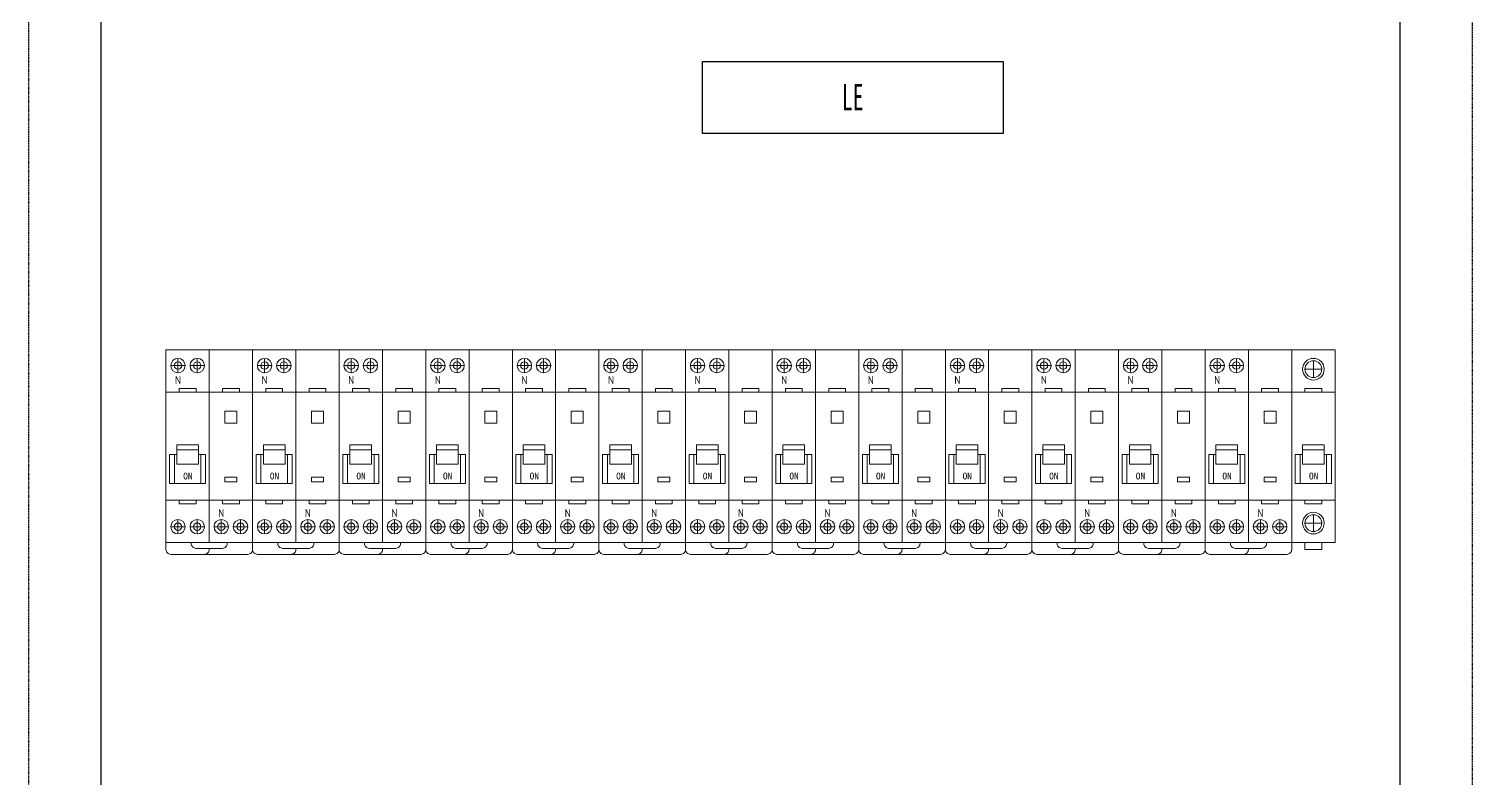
# Model space of a CAD drawing. Extents: x 237902 to 238502, y 288698 to 289998.
# Drawn here: x 237902 to 238502, y 289032 to 289343 of the extents above; entities that cross this region are included whole.
import ezdxf
from ezdxf.enums import TextEntityAlignment as Align

# ---------------------------------------------------------------- set-up
doc = ezdxf.new("R2010")
doc.units = 0
doc.header["$MEASUREMENT"] = 0
doc.linetypes.add('DASH', pattern=[0.35, 0.25, -0.1])
doc.linetypes.add('DASHED', pattern=[0.75, 0.5, -0.25])
doc.layers.add('元件', color=7, linetype='Continuous')
doc.layers.add('布置图', color=30, linetype='Continuous')
doc.layers.add('细线', color=7, linetype='Continuous', lineweight=0)
doc.styles.add('-仿宋_GB2312', font='gbenor.shx', dxfattribs={"bigfont": 'gbcbig.shx'})
doc.styles.add('LEAD', font='', dxfattribs={"width": 0.8})
doc.styles.add('正常', font='')
doc.styles.get('LEAD').set_extended_font_data('SimSun')
doc.styles.get('正常').set_extended_font_data('FangSong_GB2312')

# ---------------------------------------------------------------- blocks, each defined once
blk = doc.blocks.new('Manufacturer光辉PartName剩余电流动作微型断路器Series1PNShellFrameLimitingCurrentRemarkPartTypeMinCurrent1MaxCurrent32Poles1P+NMinPower0MaxPower0LibType2DelFlgfalseUpdateDate')
at = {"layer": '细线'}
for p, q in [((-16, 36), (-10, 36)), ((-13, 39), (-13, 33)), ((-8, 36), (-2, 36)), ((-5, 39), (-5, 33)), ((-13, -34), (-13, -28)), ((-5, -34), (-5, -28)), ((5, -34), (5, -28)), ((13, -34), (13, -28)), ((-16, -31), (-10, -31)), ((-8, -31), (-2, -31)), ((8, -31), (2, -31)), ((16, -31), (10, -31))]:
    blk.add_line(p, q, dxfattribs=at)
for points in [[(-18, -37.5), (0, -37.5), (0, 42.5), (-18, 42.5)], [(0, -37.5), (18, -37.5), (18, 42.5), (0, 42.5)], [(-18, -20), (0, -20), (0, 25), (-18, 25)], [(-12.5, 26.5), (-5.5, 26.5), (-5.5, 25), (-12.5, 25)], [(0, -20), (18, -20), (18, 25), (0, 25)], [(5.5, 26.5), (12.5, 26.5), (12.5, 25), (5.5, 25)], [(6.5, 12), (11.5, 12), (11.5, 17), (6.5, 17)], [(-13.5, -5), (-4.5, -5), (-4.5, 3), (-13.5, 3)], [(-13.5, 3), (-4.5, 3), (-4.5, 1), (-13.5, 1)], [(6.5, -12.38), (11.5, -12.38), (11.5, -10.38), (6.5, -10.38)], [(-12.5, -21.5), (-5.5, -21.5), (-5.5, -20), (-12.5, -20)], [(5.5, -21.5), (12.5, -21.5), (12.5, -20), (5.5, -20)]]:
    blk.add_lwpolyline(points, close=True, dxfattribs=at)
for points in [[(-13.5, -1), (-16.5, -1), (-16.5, -13), (-1.5, -13), (-1.5, -1), (-4.5, -1)], [(-13.5, -1), (-14.5, -1), (-14.5, -13), (-3.5, -13), (-3.5, -1), (-4.5, -1)]]:
    blk.add_lwpolyline(points, dxfattribs=at)
for points in [[(-18, -37.5), (18, -37.5), (18, -40.5, -0.414214), (16, -42.5), (-16, -42.5, -0.414214), (-18, -40.5)], [(-5.5, -40), (5.5, -40, 0.414214), (7.5, -38), (7.5, -37.5), (-7.5, -37.5), (-7.5, -38, 0.414214)]]:
    blk.add_lwpolyline(points, format="xyb", close=True, dxfattribs=at)
blk.add_lwpolyline([(0, -40), (0, -40.5, -0.414214), (-2, -42.5), (-16, -42.5, -0.414214), (-18, -40.5), (-18, -37.5), (0, -37.5)], format="xyb", dxfattribs=at)
for centre, radius in [((-13, 36), 3), ((-13, 36), 1.54), ((-5, 36), 3), ((-5, 36), 1.54), ((-13, -31), 3), ((-13, -31), 1.54), ((-5, -31), 3), ((-5, -31), 1.54), ((5, -31), 3), ((5, -31), 1.54), ((13, -31), 3), ((13, -31), 1.54)]:
    blk.add_circle(centre, radius, dxfattribs=at)
at = {"layer": '细线', "color": 2, "lineweight": 15}
for s, height, style, p in [('N', 3.33, '-仿宋_GB2312', (-14.22, 28.34)), ('ON', 2.851, '正常', (-10.83, -11.36)), ('N', 3.33, '-仿宋_GB2312', (3.78, -26.98))]:
    blk.add_text(s, height=height, dxfattribs=dict(at, style=style)).set_placement(p)
blk = doc.blocks.new('Manufacturer光辉PartName微型断路器Series1PShellFrameLimitingCurrentRemarkPartTypeMinCurrent1MaxCurrent63Poles3PMinPower0MaxPower0LibType2DelFlgfalseUpdateDate')
at = {"layer": '细线'}
for p, q in [((0, 37), (0, 30)), ((-3.5, 33.5), (3.5, 33.5)), ((0, -34), (0, -27)), ((-3.5, -30.5), (3.5, -30.5))]:
    blk.add_line(p, q, dxfattribs=at)
for points in [[(-9, -38.5), (9, -38.5), (9, 41.5), (-9, 41.5)], [(-9, -21), (9, -21), (9, 24), (-9, 24)], [(-3.5, 25.5), (3.5, 25.5), (3.5, 24), (-3.5, 24)], [(-4.5, -6), (4.5, -6), (4.5, 2), (-4.5, 2)], [(-4.5, 2), (4.5, 2), (4.5, 0), (-4.5, 0)], [(-3.5, -22.5), (3.5, -22.5), (3.5, -21), (-3.5, -21)], [(-3.5, -41.5), (3.5, -41.5), (3.5, -38.5), (-3.5, -38.5)]]:
    blk.add_lwpolyline(points, close=True, dxfattribs=at)
for points in [[(-4.5, -2), (-7.5, -2), (-7.5, -14), (7.5, -14), (7.5, -2), (4.5, -2)], [(-4.5, -2), (-5.5, -2), (-5.5, -14), (5.5, -14), (5.5, -2), (4.5, -2)]]:
    blk.add_lwpolyline(points, dxfattribs=at)
for centre, radius in [((0, 33.5), 4.5), ((0, 33.5), 3.5), ((0, -30.5), 4.5), ((0, -30.5), 3.5)]:
    blk.add_circle(centre, radius, dxfattribs=at)
at = {"layer": '细线', "color": 2, "lineweight": 15, "style": '正常'}
blk.add_text('ON', height=2.851, dxfattribs=at).set_placement((-1.83, -12.36))
blk = doc.blocks.new('Manufacturer光辉PartName剩余电流互感器Series一体式ShellFrame250LimitingCurrentRemarkPartTypeMinCurrent16MaxCurrent250PolesMinPower0MaxPower0LibType2DelFlgfalseUpdateDate')
at = {"color": 0, "transparency": 33554687}
blk.add_lwpolyline([(-62.5, 15), (62.5, 15), (62.5, -15), (-62.5, -15)], close=True, dxfattribs=at)
at = {"layer": '元件', "linetype": 'DASH', "transparency": 33554687, "style": 'LEAD', "width": 0.6}
blk.add_text('LE', height=11, dxfattribs=at).set_placement((0, -5.38), align=Align.CENTER)

msp = doc.modelspace()

# ---------------------------------------------------------------- linework, layer by layer
at = {"color": 2}
msp.add_lwpolyline([(237931.79, 289948.38), (238471.79, 289948.38), (238471.79, 288748.38), (237931.79, 288748.38)], close=True, dxfattribs=at)
at = {"layer": '布置图', "linetype": 'DASHED'}
msp.add_lwpolyline([(237901.79, 289998.38), (238501.79, 289998.38), (238501.79, 288698.38), (237901.79, 288698.38)], close=True, dxfattribs=at)

# ---------------------------------------------------------------- block references
for name, p in [('Manufacturer光辉PartName剩余电流互感器Series一体式ShellFrame250LimitingCurrentRemarkPartTypeMinCurrent16MaxCurrent250PolesMinPower0MaxPower0LibType2DelFlgfalseUpdateDate', (238244.29, 289314.88)), ('Manufacturer光辉PartName剩余电流动作微型断路器Series1PNShellFrameLimitingCurrentRemarkPartTypeMinCurrent1MaxCurrent32Poles1P+NMinPower0MaxPower0LibType2DelFlgfalseUpdateDate', (237976.79, 289167.38)), ('Manufacturer光辉PartName剩余电流动作微型断路器Series1PNShellFrameLimitingCurrentRemarkPartTypeMinCurrent1MaxCurrent32Poles1P+NMinPower0MaxPower0LibType2DelFlgfalseUpdateDate', (238012.79, 289167.38)), ('Manufacturer光辉PartName剩余电流动作微型断路器Series1PNShellFrameLimitingCurrentRemarkPartTypeMinCurrent1MaxCurrent32Poles1P+NMinPower0MaxPower0LibType2DelFlgfalseUpdateDate', (238048.79, 289167.38)), ('Manufacturer光辉PartName剩余电流动作微型断路器Series1PNShellFrameLimitingCurrentRemarkPartTypeMinCurrent1MaxCurrent32Poles1P+NMinPower0MaxPower0LibType2DelFlgfalseUpdateDate', (238084.79, 289167.38)), ('Manufacturer光辉PartName剩余电流动作微型断路器Series1PNShellFrameLimitingCurrentRemarkPartTypeMinCurrent1MaxCurrent32Poles1P+NMinPower0MaxPower0LibType2DelFlgfalseUpdateDate', (238120.79, 289167.38)), ('Manufacturer光辉PartName剩余电流动作微型断路器Series1PNShellFrameLimitingCurrentRemarkPartTypeMinCurrent1MaxCurrent32Poles1P+NMinPower0MaxPower0LibType2DelFlgfalseUpdateDate', (238156.79, 289167.38)), ('Manufacturer光辉PartName剩余电流动作微型断路器Series1PNShellFrameLimitingCurrentRemarkPartTypeMinCurrent1MaxCurrent32Poles1P+NMinPower0MaxPower0LibType2DelFlgfalseUpdateDate', (238192.79, 289167.38)), ('Manufacturer光辉PartName剩余电流动作微型断路器Series1PNShellFrameLimitingCurrentRemarkPartTypeMinCurrent1MaxCurrent32Poles1P+NMinPower0MaxPower0LibType2DelFlgfalseUpdateDate', (238228.79, 289167.38)), ('Manufacturer光辉PartName剩余电流动作微型断路器Series1PNShellFrameLimitingCurrentRemarkPartTypeMinCurrent1MaxCurrent32Poles1P+NMinPower0MaxPower0LibType2DelFlgfalseUpdateDate', (238264.79, 289167.38)), ('Manufacturer光辉PartName剩余电流动作微型断路器Series1PNShellFrameLimitingCurrentRemarkPartTypeMinCurrent1MaxCurrent32Poles1P+NMinPower0MaxPower0LibType2DelFlgfalseUpdateDate', (238300.79, 289167.38)), ('Manufacturer光辉PartName剩余电流动作微型断路器Series1PNShellFrameLimitingCurrentRemarkPartTypeMinCurrent1MaxCurrent32Poles1P+NMinPower0MaxPower0LibType2DelFlgfalseUpdateDate', (238336.79, 289167.38)), ('Manufacturer光辉PartName剩余电流动作微型断路器Series1PNShellFrameLimitingCurrentRemarkPartTypeMinCurrent1MaxCurrent32Poles1P+NMinPower0MaxPower0LibType2DelFlgfalseUpdateDate', (238372.79, 289167.38)), ('Manufacturer光辉PartName剩余电流动作微型断路器Series1PNShellFrameLimitingCurrentRemarkPartTypeMinCurrent1MaxCurrent32Poles1P+NMinPower0MaxPower0LibType2DelFlgfalseUpdateDate', (238408.79, 289167.38)), ('Manufacturer光辉PartName微型断路器Series1PShellFrameLimitingCurrentRemarkPartTypeMinCurrent1MaxCurrent63Poles3PMinPower0MaxPower0LibType2DelFlgfalseUpdateDate', (238435.79, 289168.38))]:
    msp.add_blockref(name, p)

doc.saveas('drawing.dxf')
